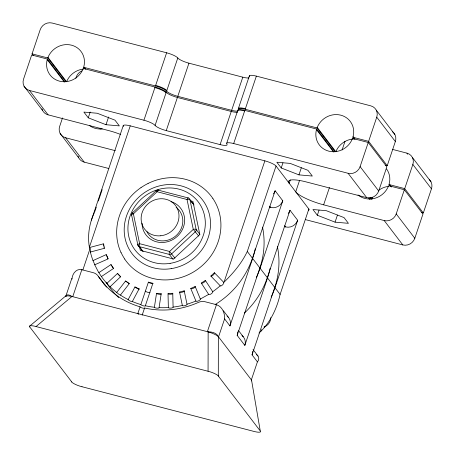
<?xml version="1.0" encoding="UTF-8"?>
<svg xmlns="http://www.w3.org/2000/svg" width="455" height="455" viewBox="0 0 455 455"><rect width="100%" height="100%" fill="white"/><g stroke="black" fill="none" stroke-linecap="round" stroke-linejoin="round"><path stroke-width="0.68" d="M218.457 376.063A8.992 1.962 18.6 0 0 208.066 371.223L208.151 331.877L71.975 296.484A9.72 4.095 50.1 0 0 65.827 296.552M218.349 336.626L218.309 376.023L260.26 430.965L251.547 380.107L218.349 336.626A9.72 6.29 0.1 0 0 208.151 331.877M94.879 264.878L93.008 260.59A82.628 76.736 -37.4 0 1 90.38 252.036L104.275 248.333A2.429 0.364 75.1 0 0 104.422 248.441M216.455 304.702L207.378 331.678A9.72 2.121 18.6 0 1 218.536 336.876L224.588 318.892C224.986 313.228 222.267 306.482 216.455 304.702L205.051 301.739A9.72 9.026 -37.4 0 0 198.619 302.325A85.057 78.994 -37.4 0 1 144.588 307.989L142.307 314.763A2.429 0.529 18.6 0 1 142.136 315.087M72.021 279.108C72.078 274.115 76.286 268.205 81.826 269.713L93.224 272.676A9.72 9.026 -37.4 0 1 98.263 276.242A85.057 78.994 -37.4 0 0 140.1 306.824L137.819 313.597A2.429 0.529 18.6 0 0 138.69 314.195M182.324 305.459A2.429 0.836 -13.7 0 0 185.02 305.623A2.429 0.836 -13.7 0 0 187.011 304.207L184.201 290.819L179.554 292.053L182.347 305.453A82.628 76.736 -37.4 0 1 173.099 307.108A2.429 0.762 -3.3 0 1 171.052 308.086A2.429 0.762 -3.3 0 1 168.322 307.552A82.628 76.736 -37.4 0 1 159.074 307.62L161.201 293.765L156.514 293.401L154.393 307.256A82.628 76.736 -37.4 0 1 145.344 305.743L152.897 283.294L148.41 282.128L140.857 304.577A82.628 76.736 -37.4 0 1 132.325 301.517L139.116 288.874L134.959 286.946L128.168 299.589A82.628 76.736 -37.4 0 1 120.416 295.09L129.266 283.641L125.569 281.008L116.719 292.457L119.096 294.516L120.444 295.124M123.453 126.382A9.72 2.121 18.6 0 1 130.244 125.853L264.867 160.843A9.72 2.121 18.6 0 1 276.031 166.041L308.854 209.021L280.104 294.442C277.004 307.893 271.049 321.059 261.215 330.939A82.628 76.736 -37.4 0 1 259.02 333.043M237.419 112.209A9.72 2.121 18.6 0 1 231.259 111.458L177.41 97.461A9.72 2.121 18.6 0 1 166.246 92.263A9.72 2.121 18.6 0 0 155.087 87.064L83.276 68.404L83.06 68.955A19.44 18.058 -37.4 0 1 59.468 81.161A19.44 18.058 -37.4 0 1 47.229 59.645L47.394 59.076L31.679 54.992L23.546 79.153A9.72 9.026 -37.4 0 0 29.495 90.477L48.093 114.836L108.677 130.579A24.303 5.301 18.6 0 1 120.729 134.498M290.273 179.918L289.158 183.234A24.303 5.301 18.6 0 1 306.124 181.903L366.707 197.646A9.72 9.026 -37.4 0 0 378.708 190.992L386.841 166.826L368.243 142.472L352.528 138.383L352.312 138.94A19.44 18.058 -37.4 0 1 328.72 151.145A19.44 18.058 -37.4 0 1 316.481 129.629L316.646 129.061L244.835 110.394A9.72 2.121 18.6 0 0 237.885 110.679M354.172 138.923L352.904 137.262L353.069 136.693A19.44 18.058 -37.4 0 0 340.829 115.178A19.44 18.058 -37.4 0 0 317.237 127.377L317.021 127.935L335.233 151.782M84.818 68.802L83.652 67.277L83.817 66.709A19.44 18.058 -37.4 0 0 71.577 45.193A19.44 18.058 -37.4 0 0 47.985 57.398L47.781 57.916L65.981 81.803M83.652 67.277L155.462 85.944A9.72 2.121 18.6 0 1 166.627 91.142A9.72 2.121 18.6 0 0 177.791 96.341L231.64 110.337A9.72 2.121 18.6 0 0 237.8 111.088M390.276 186.203L389.008 184.542L389.173 183.974A19.44 18.058 -37.4 0 0 386.562 168.953M93.918 213.537C89.191 224.122 87.343 236.105 89.447 247.56L103.342 243.852A2.429 0.364 75.1 0 1 103.996 245.416M33.323 55.527L32.055 53.866L40.188 29.706A9.72 9.026 -37.4 0 1 52.188 23.046L166.621 52.786A9.72 2.121 18.6 0 1 177.786 57.984A9.72 2.121 18.6 0 0 188.944 63.182L242.799 77.179A9.72 2.121 18.6 0 0 248.959 77.93M62.517 117.913L59.65 126.433A9.72 9.026 -37.4 0 0 65.6 137.757L84.198 162.117L108.864 168.526M75.849 78.294L76.292 76.986A9.72 9.026 -37.4 0 1 81.957 70.866M88.264 117.811L83.885 112.084L97.245 113.255L114.978 120.16L119.352 125.893L105.998 124.715L88.264 117.811L90.209 112.032M105.998 124.715L108.591 117.009M65.787 296.33L71.839 278.346M123.277 125.495L91.409 220.157M94.708 211.802L96.295 207.093M98.331 201.042L102.176 189.604M81.826 269.713L72.749 296.688A9.72 2.121 18.6 0 0 65.708 296.518M89.39 247.236L130.244 125.853M82.856 269.974L90.215 248.1M366.707 197.646L348.109 173.292L233.677 143.547A9.72 2.121 18.6 0 0 226.891 144.081A9.72 2.121 18.6 0 1 220.101 144.616L166.251 130.619A9.72 2.121 18.6 0 1 155.087 125.421A9.72 2.121 18.6 0 0 143.928 120.222L155.087 87.064M155.462 85.944L166.621 52.786M155.087 125.421L166.246 92.263M166.627 91.142L177.786 57.984M166.251 130.619L177.41 97.461M177.791 96.341L188.944 63.182M220.101 144.616L231.259 111.458M231.64 110.337L242.799 77.179M226.715 143.194L237.686 110.599M238.443 108.353L249.408 75.757M233.677 143.547L244.835 110.394M245.404 108.711A9.72 2.121 18.6 0 0 238.613 109.24L238.426 109.803A9.72 2.121 18.6 0 1 245.211 109.268L256.37 76.116L370.802 105.856A9.72 9.026 -37.4 0 1 376.751 117.18L395.349 141.539L387.222 165.705L385.169 165.171M223.985 282.254L264.867 160.843M224.804 281.44C233.694 272.625 241.918 262.859 247.287 251.461L276.031 166.041M281.224 167.969L276.85 162.236L290.205 163.408L307.938 170.318L312.318 176.045L298.958 174.874L281.224 167.969L282.953 162.827M215.152 304.526A82.628 76.736 -37.4 0 0 252.428 258.195L275.121 190.759L282.777 200.786L260.084 268.223A82.628 76.736 -37.4 0 1 256.284 277.595M224.588 318.892L229.951 325.916L252.644 258.48A82.628 76.736 -37.4 0 0 255.249 248.817M270.133 268.302A82.628 76.736 -37.4 0 1 267.523 277.965L244.83 345.396L237.169 335.369L259.868 267.938A82.628 76.736 -37.4 0 0 262.512 227.085M298.958 174.874L301.335 167.81M299.515 180.561L295.722 191.834A24.303 5.301 18.6 0 0 323.63 204.824L384.213 220.573L402.811 244.932A9.72 9.026 -37.4 0 0 414.812 238.272L422.945 214.106L404.347 189.752L388.633 185.668L388.416 186.22A19.44 18.058 -37.4 0 1 357.988 194.916M244.398 313.068A82.628 76.736 -37.4 0 0 267.307 277.675L290 210.244L297.655 220.271L274.962 287.708A82.628 76.736 -37.4 0 1 271.163 297.081M251.365 380.915A9.72 2.121 18.6 0 0 251.359 379.857L257.411 361.873L252.053 354.854L274.746 287.418A82.628 76.736 -37.4 0 0 277.391 246.57M261.215 330.939L261.642 329.676M317.328 215.249L312.955 209.516L326.309 210.693L344.043 217.598L348.422 223.325L335.062 222.154L317.328 215.249L319.057 210.108M323.63 204.824L329.431 187.585M342.086 149.991L344.987 141.368M335.062 222.154L337.439 215.09M348.109 173.292A9.72 9.026 -37.4 0 0 360.11 166.632L368.243 142.472M387.222 165.705L368.618 141.346L376.751 117.18M384.213 220.573A9.72 9.026 -37.4 0 0 396.214 213.913L404.347 189.752M429.292 179.571A9.72 9.026 -37.4 0 1 431.454 188.819L423.321 212.986L404.723 188.626L412.856 164.46A9.72 9.026 -37.4 0 0 406.906 153.136L392.614 149.422M47.769 57.95L32.055 53.866M317.226 127.417L335.836 151.737A19.44 18.058 -37.4 0 1 354.49 138.94M371.928 199.051L371.94 199.017A19.44 18.058 -37.4 0 1 372.639 197.487M94.026 213.287L94.361 212.542M257.411 361.873C259.589 359.78 259.088 355.929 256.358 354.553M223.814 282.424L214.402 272.721L210.847 276.031L220.214 285.78A2.429 0.893 -45.8 0 0 222.415 284.984A2.429 0.893 -45.8 0 0 223.758 282.481M142.364 250.932L137.848 245.023L131.62 215.152A2.429 2.258 -37.4 0 1 132.377 212.906L156.093 190.816A2.429 2.258 -37.4 0 1 158.414 190.201L188.359 197.982A2.429 2.258 -37.4 0 1 189.923 199.608L194.023 204.983M120.615 276.737L110.047 286.792L108.938 285.751L106.851 283.385L117.487 273.478L120.712 276.879L117.515 273.518M66.299 295.505L29.723 326.07M71.975 296.484L36.03 326.548L208.106 371.274M108.068 258.929L94.731 264.782L97.853 270.93L98.866 272.653L110.969 264.588L113.54 268.501M98.866 272.653L101.425 276.555L113.517 268.478M208.674 294.396L201.298 283.078L205.341 280.382L212.718 291.706A2.429 0.899 -35 0 1 211.097 293.89A2.429 0.899 -35 0 1 208.68 294.396L200.337 299.026A2.429 0.882 -24.3 0 1 198.505 300.84A2.429 0.882 -24.3 0 1 195.917 301.028A82.628 76.736 -37.4 0 1 186.994 304.213M93.008 260.59L106.203 254.618L107.124 256.319M195.923 301.022L190.759 288.476L195.172 286.479L200.337 299.026M264.099 327.037L264.156 327.02A4.863 0.557 69.3 0 0 264.531 326.952M168.361 307.552L168.026 293.714L172.758 293.27L173.099 307.108M245.211 109.268L317.021 127.935M352.904 137.262L368.618 141.346M29.495 90.477L143.928 120.222M389.008 184.542L404.723 188.626M421.273 212.451L423.321 212.986M65.6 137.757L115.286 150.673M269.44 207.099L270.776 207.446A9.72 9.026 -37.4 0 0 282.777 200.786M305.51 219.64L402.811 244.932M190.207 200.7L192.92 201.406L199.83 234.53L173.526 259.026L140.322 250.392L139.742 247.634M284.318 226.584L285.655 226.931A9.72 9.026 -37.4 0 0 297.655 220.271M81.985 386.727L254.055 431.448A8.992 1.962 18.6 0 0 260.408 430.999M125.569 281.008L129.266 283.641M113.431 268.376L110.969 264.588M257.974 356.02L253.037 349.571M376.262 110.138L394.86 134.498M412.366 157.419L430.965 181.778M406.906 153.136L407.754 154.245M412.856 164.46L431.454 188.819M353.069 136.693L355.008 139.23M389.56 184.48L391.499 187.016M360.11 166.632L378.708 190.992M396.214 213.913L414.812 238.272M370.779 197.493L371.94 199.017M370.563 198.05L371.337 199.062M316.646 129.061L334.078 151.89M369.022 197.652L370.182 199.176M316.481 129.629L333.532 151.953M368.857 198.221L369.636 199.233M269.821 206.195L270.776 207.446M284.699 225.68L285.655 226.931M247.287 251.461L252.428 258.195M252.644 258.48L259.868 267.938M260.084 268.223L267.307 277.675M267.523 277.965L274.746 287.418M274.962 287.708L280.104 294.442M191.64 202.282L192.459 203.357M84.203 67.215L85.756 69.245M199.842 234.319L196.15 229.479L189.923 199.608A2.429 0.825 -11.8 0 0 187.05 199.512L157.112 191.731L156.093 190.816M198.676 236.026L193.284 229.383L187.05 199.512A2.429 0.728 -75.4 0 1 188.359 197.982M47.985 57.398L66.584 81.752A19.44 18.058 -37.4 0 1 83.47 69.058M47.394 59.076L64.826 81.911M100.157 128.173L100.93 129.192M47.229 59.645L64.28 81.974M223.388 310.742L228.421 317.334M238.619 330.688L243.3 336.819M174.959 258.116L169.567 251.473L139.622 243.687A2.429 0.825 -11.8 0 0 137.848 245.023A2.429 2.258 -37.4 0 0 139.412 246.655L143.109 251.49M173.048 259.27L169.357 254.436L139.412 246.655A2.429 0.728 -75.4 0 1 139.622 243.687L133.395 213.816L132.377 212.906M24.035 86.194L42.633 110.554M60.14 133.474L78.738 157.834M98.263 276.242L105.338 285.507M29.831 327.037L71.782 381.973M109.979 286.644L110.008 286.673A82.628 76.736 -37.4 0 0 116.719 292.457M107.323 256.757L107.613 257.428M106.203 254.618L107.926 258.81M107.778 257.843L108.062 258.702M103.342 243.852L104.275 248.333M118.766 297.621A82.628 76.736 -37.4 0 1 106.151 282.18M290 210.244A9.72 9.026 -37.4 0 1 288.254 213.389M275.121 190.759A9.72 9.026 -37.4 0 1 273.375 193.904M205.341 280.382A2.429 0.899 -33.1 0 1 203.868 282.447A2.429 0.899 -33.1 0 1 201.298 283.078M220.214 285.78A82.628 76.736 -37.4 0 1 212.718 291.706M106.851 283.385A82.628 76.736 -37.4 0 1 101.328 276.435M184.201 290.819A2.429 0.825 -11.8 0 1 182.427 292.15A2.429 0.825 -11.8 0 1 179.554 292.053M161.201 293.765A2.429 0.648 8.7 0 1 159.404 294.3A2.429 0.648 8.7 0 1 156.514 293.401M159.119 307.625A2.429 0.665 6.9 0 1 157.015 308.154A2.429 0.665 6.9 0 1 154.325 307.25M172.758 293.27A2.429 0.745 -1.4 0 1 170.938 294.209A2.429 0.745 -1.4 0 1 168.026 293.714M195.172 286.479A2.429 0.876 -22.4 0 1 193.511 288.191A2.429 0.876 -22.4 0 1 190.759 288.476M214.402 272.721A2.429 0.899 -43.9 0 1 213.173 275.093A2.429 0.899 -43.9 0 1 210.847 276.031M138.985 289.113A2.429 0.398 28.2 0 1 136.847 288.26A2.429 0.398 28.2 0 1 134.959 286.946M139.116 288.874A2.429 0.398 28.2 0 1 139.184 289.05M132.405 301.557A2.429 0.421 26.5 0 1 130.403 301.119A2.429 0.421 26.5 0 1 128.06 299.538M145.407 305.76A2.429 0.552 16.8 0 1 143.336 305.811A2.429 0.552 16.8 0 1 140.771 304.554M104.354 246.809A2.429 0.364 75.1 0 1 104.44 247.253M89.499 247.804A2.429 0.341 73.4 0 1 90.539 250.927A2.429 0.341 73.4 0 1 90.352 251.882M149.871 292.286A2.429 0.529 18.6 0 1 148.176 292.423A2.429 0.529 18.6 0 1 145.384 291.12M148.074 183.445A53.508 49.692 -37.4 0 1 212.894 198.505M124.681 259.06A53.508 49.692 -37.4 0 0 193.119 272.209A53.508 49.692 -37.4 0 0 216.637 205.182A53.059 49.276 -37.4 0 0 212.877 198.517M120.967 252.434A53.508 49.692 -37.4 0 1 141.004 187.591M124.738 259.014A53.053 49.271 -37.4 0 1 121.013 252.383M141.033 187.591A53.053 49.265 -37.4 0 1 148.08 183.462M152.897 283.294A2.429 0.529 18.6 0 1 151.202 283.431A2.429 0.529 18.6 0 1 148.41 282.128M308.854 209.021A9.72 2.121 18.6 0 1 308.587 210.21M270.776 317.641A9.674 8.986 -37.4 0 1 264.15 327.003M392.494 131.705A9.72 9.026 -37.4 0 1 395.349 141.539M249.585 76.65A9.72 2.121 18.6 0 1 256.37 76.116M155.65 85.381A9.72 2.121 18.6 0 1 166.814 90.579M378.958 190.122A19.44 18.058 -37.4 0 1 388.826 186.323M154.893 87.627A9.72 2.121 18.6 0 1 166.058 92.826M237.698 111.242A9.72 2.121 18.6 0 1 244.648 110.957M84.198 162.117A9.72 9.026 -37.4 0 1 78.055 156.093M48.093 114.836A9.72 9.026 -37.4 0 1 41.951 108.813M102.278 128.93A19.44 18.058 -37.4 0 1 89.646 125.648M144.644 308.007A2.429 0.552 16.9 0 1 142.586 308.063A2.429 0.552 16.9 0 1 140.015 306.801M106.481 287.128A85.057 78.994 -37.4 0 1 105.81 286.127M237.658 331.894A9.72 9.026 -37.4 0 1 237.169 335.369M241.975 335.562A9.72 9.026 -37.4 0 1 244.83 345.396M252.536 351.379A9.72 9.026 -37.4 0 1 252.053 354.854M227.09 316.077A9.72 9.026 -37.4 0 1 229.951 325.916M103.962 284.125A9.72 9.026 -37.4 0 1 105.594 285.808M82.019 386.773A8.992 1.962 18.6 0 1 71.628 381.933M29.683 326.997A8.992 1.962 18.6 0 1 35.996 326.502M251.399 379.914A9.72 0.506 -9.7 0 1 251.547 380.107M158.414 190.201A2.429 0.728 -75.4 0 0 157.112 191.731L133.395 213.816A2.429 0.825 -11.8 0 0 131.62 215.152M176.119 207.315A19.44 18.058 -37.4 0 1 175.567 236.088A19.44 18.058 -37.4 0 1 146.914 231.731M171.091 201.639A21.874 20.31 -37.4 0 1 184.002 225.248A21.874 20.31 -37.4 0 1 160.769 242.475A21.874 20.31 -37.4 0 1 142.028 223.189M193.284 229.383L169.567 251.473A2.429 0.728 -75.4 0 0 169.357 254.436A2.429 2.258 -37.4 0 0 171.677 253.816L195.394 231.731A2.429 2.258 -37.4 0 0 196.15 229.479A2.429 0.825 -11.8 0 0 193.284 229.383M171.216 268.638A44.3 41.138 -37.4 0 0 202.646 200.081A44.3 41.138 -37.4 0 0 128.185 211.842A44.3 41.138 -37.4 0 0 171.216 268.638M170.09 263.36A39.716 36.883 -37.4 0 0 198.266 201.895A39.716 36.883 -37.4 0 0 131.506 212.439A39.716 36.883 -37.4 0 0 170.09 263.36M160.814 235.764A19.44 18.058 -37.4 0 0 176.068 206.28A19.44 18.058 -37.4 0 0 143.285 209.863A19.44 18.058 -37.4 0 0 160.814 235.764"/></g></svg>
